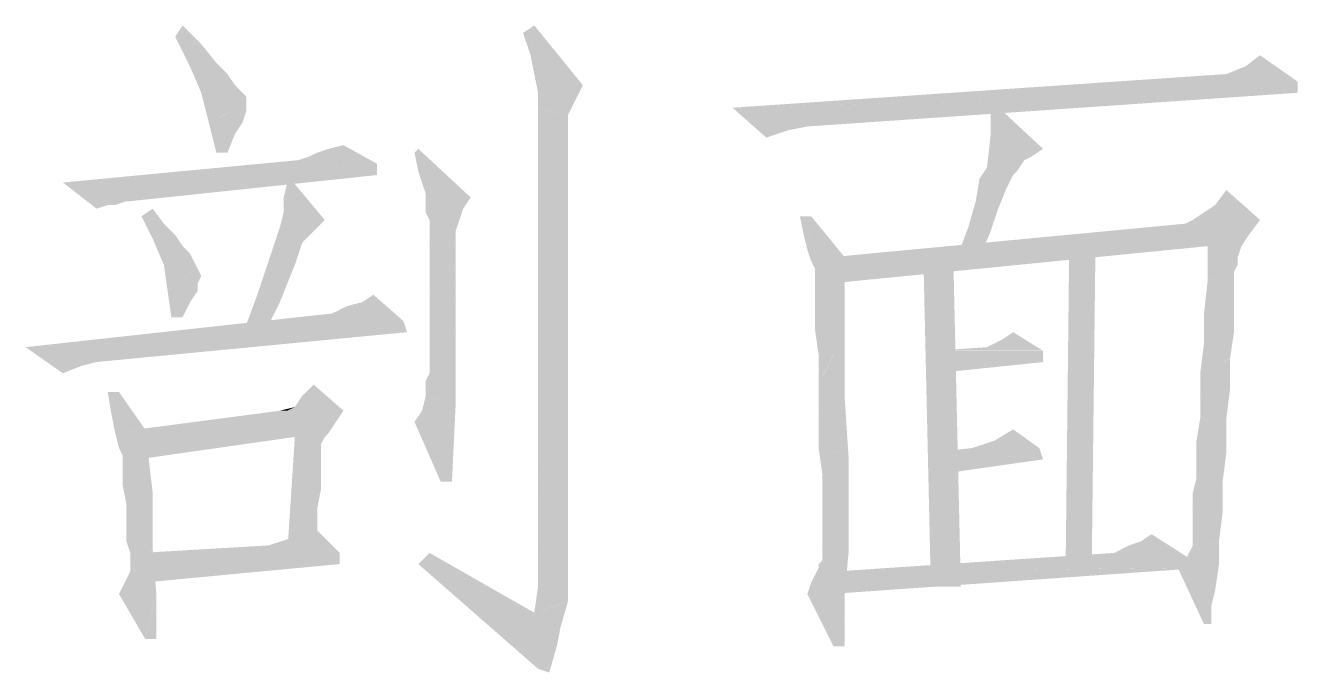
# Model space of a CAD drawing. Header units: millimetres. Extents: x 4 to 529, y -167 to 297.
# Drawn here: x 364.98 to 374.58, y -23.1 to -18.22 of the extents above; entities that cross this region are included whole.
import ezdxf

# ---------------------------------------------------------------- set-up
doc = ezdxf.new("R2010")
doc.units = ezdxf.units.MM
doc.layers.add('PDF_图层 1', color=7, linetype='Continuous', true_color=0x231f20)

msp = doc.modelspace()

# ---------------------------------------------------------------- linework, layer by layer
at = {"layer": 'PDF_图层 1', "color": 7, "true_color": 0xffffff, "transparency": 33554559}
for points in [[(366.1643, -18.2174), (366.1079, -18.3016), (366.3055, -18.3585)], [(368.733, -18.2737), (368.7895, -18.4426), (368.8177, -18.2172)], [(368.8177, -18.2174), (368.7895, -18.4427), (368.8177, -18.5839)], [(368.8177, -18.2174), (368.8177, -18.5839), (369.1842, -18.6685)], [(366.108, -18.3016), (366.2205, -18.5279), (366.3051, -18.3586)], [(366.3053, -18.3584), (366.2206, -18.5277), (366.4182, -18.4995)], [(366.4184, -18.4994), (366.2208, -18.5276), (366.503, -18.584)], [(374.2934, -18.4426), (374.1804, -18.5278), (374.5756, -18.6402)], [(366.2206, -18.5277), (366.3053, -18.7253), (366.5029, -18.5842)], [(366.503, -18.584), (366.3055, -18.7256), (366.5595, -18.6687)], [(368.8177, -18.584), (368.8459, -18.7256), (369.1842, -18.6687)], [(374.0393, -18.584), (370.3135, -18.8381), (374.5756, -18.6405)], [(374.1803, -18.5277), (374.0392, -18.5842), (374.5759, -18.6402)], [(366.5594, -18.6687), (366.3053, -18.7256), (366.6163, -18.7256)], [(368.8461, -18.7255), (369.1279, -18.7814), (369.1843, -18.6685)], [(374.5757, -18.6403), (370.3137, -18.8379), (374.5757, -18.7255)], [(366.3053, -18.7255), (366.3622, -18.9513), (366.6163, -18.7255)], [(366.6161, -18.7255), (366.3621, -18.9513), (366.6438, -18.7532)], [(366.644, -18.7534), (366.3622, -18.951), (366.644, -18.8098)], [(366.644, -18.8097), (366.3622, -18.9513), (366.644, -18.8379)], [(368.8461, -18.7255), (368.8461, -18.8379), (369.1279, -18.7814)], [(368.8461, -18.8381), (369.0996, -18.8381), (369.1279, -18.7811)], [(370.3135, -18.8381), (370.878, -18.9797), (374.5756, -18.7256)], [(372.2611, -18.7813), (372.2611, -19.0354), (372.6563, -19.1483)], [(366.3621, -18.9511), (366.6161, -18.9511), (366.6438, -18.8664)], [(366.644, -18.8381), (366.3622, -18.951), (366.644, -18.8663)], [(369.0713, -18.8944), (368.8455, -22.225), (369.0713, -18.9513)], [(368.8456, -18.8381), (368.8456, -22.2252), (369.0714, -18.8945)], [(368.8461, -18.8381), (369.0714, -18.8945), (369.0996, -18.8381)], [(370.3135, -18.8381), (370.7369, -19.0074), (370.878, -18.9797)], [(370.3135, -18.8381), (370.5676, -19.0639), (370.7369, -19.0074)], [(366.3621, -18.9511), (366.4185, -19.1769), (366.6161, -18.9511)], [(366.4184, -19.1768), (366.5595, -19.0352), (366.6159, -18.951)], [(369.0713, -18.9511), (368.8455, -22.2253), (369.0713, -18.9793)], [(369.0713, -18.9795), (368.8455, -22.225), (369.0713, -19.0355)], [(366.4184, -19.1768), (366.503, -19.1768), (366.5595, -19.0352)], [(369.0713, -19.0354), (368.8455, -22.2253), (369.0713, -19.1205)], [(372.2611, -19.0354), (372.2329, -19.2894), (372.6563, -19.1483)], [(367.1805, -19.1768), (367.124, -19.205), (367.378, -19.1203)], [(367.3782, -19.1205), (367.1242, -19.2051), (367.6322, -19.2616)], [(367.2651, -19.1484), (367.1805, -19.1766), (367.378, -19.1207)], [(367.9426, -19.1484), (367.9143, -19.1766), (367.9426, -19.3178)], [(367.9426, -19.1484), (367.9426, -19.3178), (367.9708, -19.4024)], [(367.9426, -19.1484), (367.9708, -19.4024), (367.999, -19.4871)], [(367.9426, -19.1484), (367.999, -19.4871), (368.3377, -19.5153)], [(369.0713, -19.1205), (368.8455, -22.2253), (369.0713, -19.2051)], [(372.2327, -19.2894), (372.5714, -19.2052), (372.6561, -19.1483)], [(367.0395, -19.2335), (365.2613, -19.4024), (367.6322, -19.2613)], [(367.6322, -19.2615), (365.2613, -19.4026), (367.6322, -19.3461)], [(367.1242, -19.2051), (367.0395, -19.2334), (367.6322, -19.2616)], [(369.0713, -19.2051), (368.8455, -22.2253), (369.0713, -19.3463)], [(372.2327, -19.2894), (372.1763, -19.3745), (372.459, -19.3176)], [(372.2327, -19.2894), (372.515, -19.2334), (372.5714, -19.2052)], [(372.2327, -19.2894), (372.459, -19.3176), (372.515, -19.2334)], [(365.2613, -19.4024), (365.7411, -19.5436), (367.6322, -19.346)], [(365.7409, -19.5434), (365.7692, -19.5434), (367.6321, -19.3463)], [(366.9544, -19.3461), (366.9544, -19.4026), (367.2366, -19.6848)], [(369.0713, -19.3461), (368.8455, -22.2252), (369.0713, -19.459)], [(372.1764, -19.3745), (372.1482, -19.5434), (372.374, -19.4592)], [(372.1764, -19.3745), (372.4305, -19.3463), (372.4587, -19.3176)], [(372.1764, -19.3745), (372.374, -19.4592), (372.4305, -19.3463)], [(365.2613, -19.4024), (365.5995, -19.5723), (365.7411, -19.5436)], [(365.2613, -19.4024), (365.5153, -19.6), (365.5995, -19.5723)], [(366.9264, -19.5155), (366.9264, -19.6284), (366.9542, -19.4026)], [(366.9544, -19.4024), (366.9266, -19.6287), (367.2366, -19.6847)], [(369.0713, -19.4592), (368.8455, -22.2253), (369.0713, -19.6563)], [(372.1481, -19.5434), (372.3174, -19.6004), (372.3743, -19.4592)], [(374.0393, -19.4592), (373.9546, -19.5721), (374.2934, -19.685)], [(365.5995, -19.5722), (365.6565, -19.5722), (365.7411, -19.5435)], [(367.9989, -19.4871), (367.9989, -19.5436), (368.3376, -19.5153)], [(367.9989, -19.5722), (368.2811, -19.6), (368.3376, -19.5153)], [(367.9989, -19.5434), (367.9989, -19.5721), (368.3376, -19.5157)], [(367.9989, -19.5722), (367.9989, -19.6287), (368.2811, -19.6)], [(372.1481, -19.5434), (372.0916, -19.741), (372.3174, -19.6004)], [(373.9546, -19.5722), (373.87, -19.6287), (374.2934, -19.6847)], [(365.9387, -19.6002), (365.854, -19.6566), (366.0233, -19.7131)], [(365.854, -19.6565), (365.9387, -19.8263), (366.0233, -19.7134)], [(366.9264, -19.6285), (366.8982, -19.741), (367.2369, -19.685)], [(367.9989, -19.6285), (368.0271, -19.685), (368.2811, -19.6003)], [(368.0272, -19.6848), (368.253, -19.6848), (368.2813, -19.6002)], [(369.0713, -19.6565), (368.8455, -22.225), (369.0713, -19.8541)], [(370.8216, -19.6565), (370.8498, -19.7976), (370.9063, -19.6565)], [(370.85, -19.7975), (370.8777, -19.9104), (370.9064, -19.6563)], [(370.9063, -19.6565), (370.878, -19.9105), (371.1603, -19.9674)], [(372.0917, -19.7412), (372.2611, -19.7694), (372.3175, -19.6)], [(373.87, -19.6285), (373.7853, -19.685), (374.2934, -19.685)], [(366.0233, -19.7132), (365.9387, -19.8261), (366.108, -19.7974)], [(366.8981, -19.7412), (366.8416, -19.9105), (367.1803, -19.7412)], [(366.8418, -19.9105), (367.124, -19.7976), (367.1805, -19.7412)], [(366.8981, -19.7412), (367.1803, -19.7412), (367.2368, -19.6847)], [(368.0272, -19.6848), (368.0272, -19.7695), (368.253, -19.6848)], [(368.0272, -19.7695), (368.2248, -19.7695), (368.253, -19.6848)], [(368.0272, -19.7695), (368.0272, -19.8824), (368.2248, -19.7695)], [(368.225, -19.7695), (368.0274, -19.8824), (368.225, -19.8264)], [(373.729, -19.7132), (371.0471, -19.9672), (374.2088, -19.7974)], [(372.0917, -19.7412), (372.0071, -19.9674), (372.2611, -19.7694)], [(372.0071, -19.9672), (372.1764, -19.9672), (372.2611, -19.7697)], [(373.7853, -19.6848), (373.7288, -19.7131), (374.2934, -19.6848)], [(373.729, -19.7132), (374.2088, -19.7974), (374.2935, -19.685)], [(366.108, -19.7975), (365.9387, -19.8262), (366.1645, -19.8826)], [(365.9387, -19.8263), (366.0229, -20.0234), (366.1645, -19.8827)], [(366.8418, -19.9105), (367.0676, -19.8541), (367.124, -19.7976)], [(366.8418, -19.9105), (367.0393, -19.9392), (367.0676, -19.8541)], [(368.225, -19.8263), (368.0274, -19.8827), (368.225, -19.854)], [(368.225, -19.8542), (368.0274, -19.8824), (368.225, -19.8824)], [(369.0713, -19.8542), (368.8455, -22.2252), (369.0713, -20.0805)], [(371.0472, -19.9672), (373.8985, -19.8826), (374.2085, -19.7974)], [(372.8259, -22.3094), (373.023, -22.3094), (373.0517, -19.8542)], [(372.8538, -19.8542), (372.8261, -22.3094), (373.0514, -19.8542)], [(373.8983, -19.8826), (374.1524, -19.8826), (374.2088, -19.7974)], [(366.1643, -19.8826), (366.0227, -20.0237), (366.2208, -19.9395)], [(366.2206, -19.9393), (366.0235, -20.0235), (366.2771, -20.0513)], [(366.8418, -19.9105), (366.7848, -20.0803), (367.0393, -19.9392)], [(366.785, -20.0803), (367.0113, -20.0234), (367.0395, -19.9392)], [(368.0272, -19.8826), (368.0272, -19.995), (368.2248, -19.8826)], [(368.225, -19.8826), (368.0274, -19.995), (368.225, -19.9672)], [(370.8779, -19.9105), (370.9061, -19.9952), (371.1602, -19.9674)], [(371.0472, -19.9672), (371.0472, -20.1644), (373.8985, -19.8826)], [(373.8983, -20.1366), (374.1241, -19.9672), (374.1524, -19.8826)], [(373.8983, -19.8826), (373.8983, -20.1366), (374.1524, -19.8826)], [(366.0233, -20.0236), (366.0511, -20.2211), (366.2774, -20.0513)], [(366.2774, -20.0515), (366.0511, -20.2213), (366.3051, -20.1084)], [(366.785, -20.0803), (366.9544, -20.1645), (367.0113, -20.0234)], [(368.0272, -19.9952), (368.0272, -20.1081), (368.2248, -20.0234)], [(368.225, -19.9672), (368.0274, -19.995), (368.225, -20.0237)], [(368.225, -20.0236), (368.0274, -20.1082), (368.225, -20.1082)], [(370.9063, -19.9952), (370.9345, -20.0516), (371.1603, -19.9674)], [(371.1603, -19.9672), (370.9345, -20.5031), (371.1603, -20.5318)], [(370.9346, -20.3623), (370.9346, -20.5034), (371.1604, -19.9671)], [(370.9346, -20.1366), (370.9346, -20.2213), (371.1604, -19.9672)], [(370.9346, -20.2213), (370.9346, -20.3624), (371.1604, -19.9672)], [(370.9346, -20.0515), (370.9346, -20.0802), (371.1604, -19.9673)], [(370.9346, -20.0803), (370.9346, -20.1367), (371.1604, -19.9674)], [(371.753, -19.9672), (371.8095, -22.4511), (371.9788, -19.9672)], [(371.9787, -19.9672), (371.8093, -22.4511), (372.0356, -22.4511)], [(374.124, -19.9672), (373.8982, -20.1366), (374.124, -20.0237)], [(373.8983, -20.1366), (374.0954, -20.0801), (374.1241, -20.0237)], [(366.0513, -20.2213), (366.2771, -20.1644), (366.3053, -20.1084)], [(366.785, -20.0803), (366.7286, -20.2492), (366.9544, -20.1645)], [(368.0272, -20.1082), (368.0272, -20.2494), (368.2248, -20.1082)], [(368.225, -20.1082), (368.0274, -20.2494), (368.225, -20.2211)], [(369.0713, -20.0803), (368.8455, -22.225), (369.0713, -20.3343)], [(374.0956, -20.1366), (373.8698, -20.3906), (374.0956, -20.249)], [(373.8983, -20.1366), (373.8701, -20.3906), (374.0954, -20.1366)], [(374.0956, -20.0803), (373.8985, -20.1367), (374.0956, -20.1367)], [(366.277, -20.1645), (366.0511, -20.2215), (366.277, -20.2215)], [(366.0513, -20.2213), (366.0795, -20.4184), (366.2776, -20.2213)], [(366.0797, -20.4186), (366.2208, -20.3057), (366.2772, -20.2215)], [(366.7287, -20.2492), (366.644, -20.4755), (366.8981, -20.3057)], [(366.7291, -20.2492), (366.898, -20.3057), (366.9545, -20.1645)], [(367.6038, -20.2492), (367.5192, -20.3057), (367.8297, -20.4468)], [(368.0272, -20.2492), (368.0272, -20.3908), (368.2248, -20.3344)], [(368.225, -20.2213), (368.0274, -20.249), (368.225, -20.3342)], [(374.0956, -20.2492), (373.8698, -20.3908), (374.0956, -20.3908)], [(366.0797, -20.4186), (366.1643, -20.4186), (366.2208, -20.3057)], [(366.644, -20.4753), (366.7852, -20.5318), (366.8981, -20.3055)], [(367.3498, -20.3623), (367.2934, -20.3905), (367.5192, -20.3053)], [(367.5192, -20.3055), (367.2934, -20.3907), (367.8297, -20.4471)], [(367.4065, -20.3343), (367.3496, -20.3621), (367.519, -20.3056)], [(368.225, -20.3343), (368.0274, -20.3908), (368.225, -20.4754)], [(369.0713, -20.3343), (368.8455, -22.225), (369.0713, -20.6161)], [(367.2935, -20.3906), (364.979, -20.6447), (367.8293, -20.4471)], [(368.0272, -20.3906), (368.0272, -20.5318), (368.2248, -20.4753)], [(374.0956, -20.3906), (373.8698, -20.6164), (374.0956, -20.5318)], [(373.87, -20.3906), (373.87, -20.6164), (374.0958, -20.3906)], [(367.8295, -20.4469), (364.9787, -20.6445), (367.8577, -20.5316)], [(364.9789, -20.6447), (365.5151, -20.7571), (367.8579, -20.5318)], [(368.225, -20.4753), (367.9987, -21.0111), (368.225, -21.068)], [(367.9989, -20.955), (367.9989, -21.0115), (368.2251, -20.4752)], [(367.9989, -20.8983), (367.9989, -20.9552), (368.2251, -20.4754)], [(368.0272, -20.8424), (367.999, -20.8984), (368.2248, -20.4754)], [(368.0272, -20.5316), (368.0272, -20.6445), (368.2248, -20.4752)], [(368.0272, -20.6447), (368.0272, -20.7571), (368.2248, -20.4753)], [(368.0272, -20.7573), (368.0272, -20.8424), (368.2248, -20.4755)], [(370.9342, -20.5032), (370.9624, -20.7008), (371.1605, -20.5315)], [(370.963, -20.701), (370.963, -20.9268), (371.1601, -20.5316)], [(371.1603, -20.5316), (370.9632, -20.9268), (371.1603, -21.0397)], [(372.4305, -20.5316), (372.3458, -20.5885), (372.6563, -20.6727)], [(373.87, -20.6163), (374.0671, -20.7292), (374.0958, -20.5316)], [(369.0713, -20.6163), (368.8455, -22.2252), (369.0713, -20.9268)], [(372.3458, -20.5883), (372.2329, -20.6448), (372.6563, -20.6726)], [(373.87, -20.6163), (373.8417, -20.8426), (374.0671, -20.7292)], [(364.9789, -20.6447), (365.4022, -20.7858), (365.5151, -20.7571)], [(364.9789, -20.6447), (365.2611, -20.8422), (365.4022, -20.7858)], [(372.2327, -20.6447), (371.8376, -20.6724), (372.6561, -20.6724)], [(372.6561, -20.6726), (371.8376, -20.8424), (372.6561, -20.7573)], [(371.8377, -20.6726), (371.8377, -20.8424), (372.6563, -20.6726)], [(374.0673, -20.7293), (373.8415, -20.8422), (374.0673, -20.9551)], [(373.8416, -20.8424), (373.8416, -21.0395), (374.0674, -20.9548)], [(365.5995, -20.9834), (365.6278, -21.1523), (365.6847, -20.9834)], [(365.6846, -20.9834), (365.6277, -21.1523), (365.8817, -21.2652)], [(367.0674, -21.0113), (367.011, -21.0965), (367.1521, -20.9266)], [(367.1521, -20.9266), (367.011, -21.0965), (367.3784, -21.1242)], [(367.9989, -21.0113), (367.9711, -21.1242), (368.2251, -21.0682)], [(369.0713, -20.9266), (368.8455, -22.225), (369.0713, -21.2376)], [(370.9626, -20.9266), (370.9626, -21.1524), (371.1602, -21.0395)], [(373.8416, -21.1807), (374.0392, -21.1807), (374.0674, -20.9549)], [(373.8416, -21.0397), (373.8416, -21.1808), (374.0674, -20.955)], [(366.8981, -21.1244), (366.9545, -21.1244), (367.011, -21.0966)], [(367.0111, -21.0964), (366.8982, -21.1242), (367.378, -21.1242)], [(367.9709, -21.1244), (367.914, -21.209), (368.225, -21.0679)], [(367.9142, -21.209), (368.1118, -21.6602), (368.2251, -21.0679)], [(368.1119, -21.6604), (368.1966, -21.6604), (368.2248, -21.0681)], [(370.963, -21.1523), (370.963, -21.4063), (371.1601, -21.0399)], [(371.1603, -21.0397), (370.9632, -21.4061), (371.188, -21.4631)], [(365.6279, -21.1523), (365.6561, -21.2939), (365.8819, -21.2652)], [(366.8981, -21.1244), (365.8255, -21.2655), (367.3784, -21.1244)], [(365.8256, -21.2653), (367.3216, -21.2089), (367.378, -21.1242)], [(365.8256, -21.2653), (367.2651, -21.2936), (367.3216, -21.2089)], [(374.0393, -21.1807), (373.813, -21.3505), (374.0393, -21.4347)], [(373.8416, -21.1807), (373.8134, -21.3505), (374.0392, -21.1807)], [(365.6563, -21.2937), (365.6845, -21.4061), (365.8821, -21.2655)], [(365.6846, -21.4063), (365.7124, -21.4633), (365.8817, -21.2652)], [(365.7126, -21.4914), (365.7126, -21.5761), (365.8819, -21.2652)], [(365.7126, -21.5761), (365.7126, -21.689), (365.8819, -21.2652)], [(365.8819, -21.2653), (365.7126, -21.6892), (365.9389, -21.7457)], [(365.7126, -21.4631), (365.7126, -21.4913), (365.8819, -21.2655)], [(365.8256, -21.2653), (367.0111, -21.3223), (367.2651, -21.2936)], [(365.8256, -21.2653), (365.8256, -21.4916), (367.0111, -21.3223)], [(367.0111, -21.3221), (367.2369, -21.3221), (367.2651, -21.2939)], [(369.0713, -21.2374), (368.8455, -22.2253), (369.0713, -21.6039)], [(372.4305, -21.2653), (372.2893, -21.3505), (372.6276, -21.4065)], [(367.0111, -21.3221), (366.9542, -22.1971), (367.2082, -21.3785)], [(367.2084, -21.3784), (366.9544, -22.1974), (367.2084, -21.4061)], [(367.0111, -21.3221), (367.2082, -21.3785), (367.2369, -21.3221)], [(372.2895, -21.3504), (372.1201, -21.4064), (372.6282, -21.4064)], [(373.8132, -21.3504), (373.8132, -21.4916), (374.0395, -21.4347)], [(367.2084, -21.4063), (366.9544, -22.1971), (367.2084, -21.4346)], [(367.2084, -21.4347), (366.9544, -22.1973), (367.2084, -21.5194)], [(370.9626, -21.4063), (370.9908, -21.6039), (371.1884, -21.4633)], [(370.9909, -21.6041), (370.9909, -21.8016), (371.188, -21.4629)], [(371.1882, -21.4631), (370.9911, -21.8018), (371.1882, -21.8582)], [(372.1201, -21.4063), (371.8661, -21.4346), (372.6282, -21.4063)], [(372.6277, -21.4063), (371.8661, -21.4346), (372.656, -21.4915)], [(371.8661, -21.4347), (371.8661, -21.6041), (372.6559, -21.4916)], [(373.8132, -21.4914), (373.8132, -21.6326), (374.0395, -21.4345)], [(373.8132, -21.6324), (374.0108, -21.6602), (374.0395, -21.4348)], [(367.2084, -21.5194), (366.9544, -22.1973), (367.2084, -21.6041)], [(365.7126, -21.6892), (365.7408, -21.8303), (365.9389, -21.7456)], [(367.2084, -21.6041), (366.9544, -22.1973), (367.2084, -21.717)], [(369.0713, -21.6041), (368.8455, -22.225), (369.0713, -21.971)], [(374.011, -21.6604), (373.7851, -21.8579), (374.011, -21.8866)], [(373.7853, -21.7455), (373.7853, -21.8579), (374.0111, -21.6603)], [(373.8132, -21.6324), (373.7855, -21.7453), (374.0108, -21.6602)], [(365.7409, -21.8301), (365.7409, -21.9995), (365.9385, -21.7455)], [(365.7409, -21.9995), (365.7409, -22.1119), (365.9385, -21.7455)], [(365.9387, -21.7455), (365.7411, -22.1119), (365.9387, -22.1684)], [(366.9544, -22.1972), (367.1806, -21.858), (367.2084, -21.7169)], [(367.1805, -21.8581), (366.9542, -22.1973), (367.1805, -22.0274)], [(370.9909, -21.8018), (370.9909, -21.9711), (371.188, -21.8582)], [(370.9909, -22.0842), (370.9909, -22.1684), (371.188, -21.8579)], [(370.9909, -21.9711), (370.9909, -22.084), (371.188, -21.8582)], [(371.1882, -21.8581), (370.9911, -22.1686), (371.1882, -22.1973)], [(373.7853, -21.8581), (373.7853, -21.9432), (374.0111, -21.8863)], [(369.0713, -21.9711), (368.846, -22.2252), (369.0713, -22.3945)], [(373.7853, -21.9432), (373.7853, -21.9996), (374.0111, -21.8863)], [(373.7853, -22.1121), (373.9829, -22.1121), (374.0111, -21.8863)], [(373.7853, -22.0562), (373.7853, -22.084), (374.0111, -21.8864)], [(373.7853, -21.9995), (373.7853, -22.0564), (374.0111, -21.8866)], [(373.7853, -22.0842), (373.7853, -22.1119), (374.0111, -21.8866)], [(366.8981, -22.1121), (366.8134, -22.1403), (367.1803, -22.0274)], [(367.1805, -22.0274), (366.8135, -22.1403), (367.3498, -22.1973)], [(366.9827, -22.0842), (366.8981, -22.1119), (367.1803, -22.0273)], [(367.1805, -22.0274), (366.9542, -22.1973), (367.1805, -22.1973)], [(367.0674, -22.0562), (366.9832, -22.084), (367.1803, -22.0275)], [(373.4749, -22.0562), (373.3903, -22.1122), (373.8701, -22.3093)], [(365.9387, -22.1684), (365.6846, -22.5076), (365.9664, -22.5076)], [(365.7126, -22.4512), (365.6848, -22.5077), (365.9389, -22.1685)], [(365.7409, -22.3945), (365.7127, -22.4514), (365.9385, -22.1682)], [(365.7409, -22.1121), (365.7692, -22.1973), (365.9385, -22.1686)], [(365.7693, -22.3382), (365.7411, -22.3947), (365.9387, -22.1684)], [(365.7693, -22.1972), (365.7693, -22.2814), (365.9387, -22.1685)], [(365.7693, -22.2815), (365.7693, -22.3384), (365.9387, -22.1686)], [(366.8134, -22.1405), (365.8542, -22.1974), (367.3497, -22.1974)], [(370.9909, -22.1684), (370.9909, -22.2536), (371.188, -22.1971)], [(373.2489, -22.1684), (373.1924, -22.1971), (373.3905, -22.112)], [(373.3903, -22.1121), (373.1927, -22.1973), (373.8701, -22.3092)], [(373.3052, -22.1405), (373.2487, -22.1682), (373.3903, -22.1123)], [(373.983, -22.1121), (373.729, -22.2537), (373.983, -22.2815)], [(373.7573, -22.1972), (373.7291, -22.2537), (373.9831, -22.1121)], [(373.7853, -22.1405), (373.7575, -22.1974), (373.9829, -22.1123)], [(373.7853, -22.1121), (373.7853, -22.1403), (373.9829, -22.1121)], [(367.3498, -22.1972), (365.8539, -22.4226), (367.3498, -22.2814)], [(365.854, -22.1972), (365.854, -22.4226), (367.35, -22.1972)], [(368.0272, -22.1972), (367.9426, -22.2814), (368.8176, -22.6484)], [(368.8456, -22.2252), (368.8456, -22.4514), (369.0714, -22.3945)], [(370.8779, -22.5076), (371.1602, -22.5076), (371.1884, -22.1971)], [(370.9063, -22.4225), (370.878, -22.5076), (371.188, -22.1971)], [(370.9346, -22.3661), (370.9064, -22.4226), (371.1882, -22.1973)], [(370.963, -22.3094), (370.9348, -22.3663), (371.1883, -22.1975)], [(370.963, -22.2815), (370.963, -22.3092), (371.1883, -22.1973)], [(370.9909, -22.2535), (370.9632, -22.2813), (371.188, -22.1971)], [(373.1925, -22.1972), (371.0756, -22.3383), (373.87, -22.3092)], [(373.729, -22.2535), (373.6721, -22.3095), (373.983, -22.2813)], [(368.8176, -22.6486), (368.8459, -23.0716), (367.9427, -22.2817)], [(371.0756, -22.3382), (371.0474, -22.5076), (373.87, -22.3095)], [(373.6722, -22.3094), (373.9545, -22.4792), (373.9832, -22.2817)], [(373.6722, -22.3094), (373.8698, -22.7333), (373.9545, -22.4792)], [(368.8456, -22.4512), (368.8174, -22.6484), (369.0714, -22.5637)], [(369.0713, -22.3945), (368.846, -22.4514), (369.0713, -22.5639)], [(365.6846, -22.5076), (365.8817, -22.8463), (365.9664, -22.5076)], [(365.9666, -22.5076), (365.8819, -22.8463), (365.9666, -22.8463)], [(370.8779, -22.5076), (371.0755, -22.9027), (371.1602, -22.5076)], [(371.1603, -22.5076), (371.0756, -22.9027), (371.1603, -22.7051)], [(373.87, -22.7332), (373.9264, -22.5921), (373.9546, -22.4792)], [(368.8177, -22.6485), (369.0148, -22.7615), (369.0713, -22.5639)], [(368.8177, -22.6485), (368.8459, -23.0719), (369.0148, -22.7615)], [(373.9263, -22.5922), (373.8698, -22.7334), (373.9263, -22.7334)], [(371.1603, -22.7053), (371.0756, -22.9024), (371.1603, -22.9024)], [(368.8456, -23.0719), (368.9872, -22.9026), (369.015, -22.7615)], [(368.8461, -23.0719), (368.9303, -23.1002), (368.9872, -22.9026)]]:
    msp.add_solid(points, dxfattribs=at)

doc.saveas('drawing.dxf')
